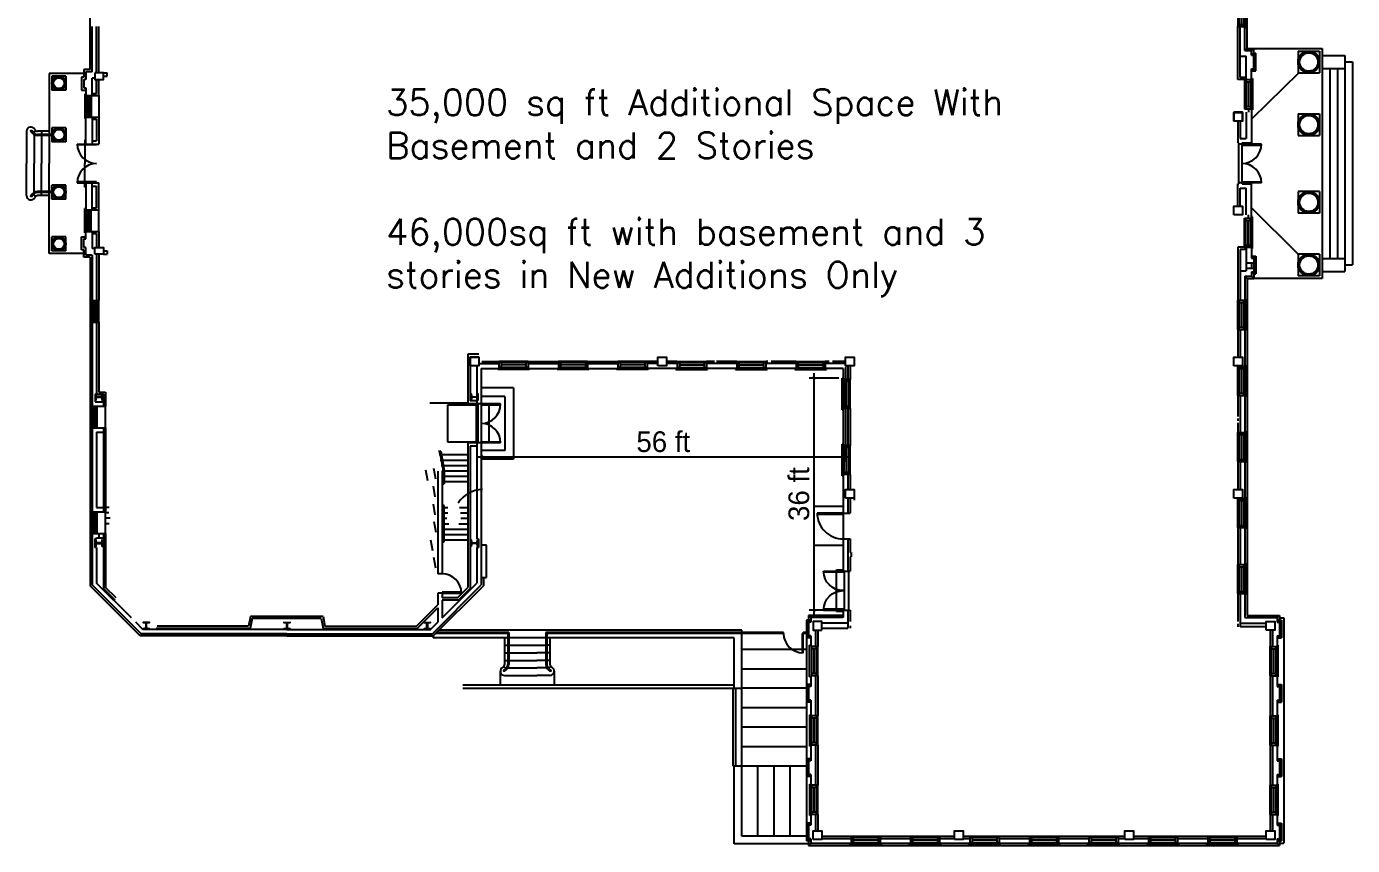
# Model space of a CAD drawing. Extents: x 368 to 2834, y 93 to 2864.
# Drawn here: x 375 to 2834, y 93 to 1612 of the extents above; entities that cross this region are included whole.
import ezdxf

# ---------------------------------------------------------------- set-up
doc = ezdxf.new("R2010")
doc.units = 0
doc.header["$LTSCALE"] = 40
doc.header["$MEASUREMENT"] = 0
doc.layers.get('0').update_dxf_attribs({"linetype": 'CONTINUOUS'})
doc.layers.get('Defpoints').update_dxf_attribs({"linetype": 'CONTINUOUS'})
for name, color, linetype in [('A-AREA-IDEN', 3, 'CONTINUOUS'), ('A-DOOR', 7, 'CONTINUOUS'), ('A-FLOR-STRS', 7, 'CONTINUOUS'), ('A-GLAZ', 2, 'CONTINUOUS'), ('A-STRS-RAIL', 7, 'CONTINUOUS'), ('A-WALL', 7, 'CONTINUOUS'), ('S-COLS', 3, 'CONTINUOUS')]:
    doc.layers.add(name, color=color, linetype=linetype)
doc.styles.add('SIMPLEX', font='simplex', dxfattribs={"height": 23})
doc.dimstyles.get("Standard").update_dxf_attribs({"dimtxt": 0.18, "dimasz": 0.18, "dimexe": 0.18, "dimexo": 0.0625, "dimgap": 0.09, "dimtad": 0, "dimtih": 1, "dimtoh": 1, "dimdec": 4, "dimzin": 0, "dimdsep": 46, "dimtxsty": 'Standard', "dimcen": 0.09, "dimadec": 0, "dimazin": 0, "dimtfac": 1, "dimtdec": 4, "dimtofl": 0, "dimtmove": 0, "dimatfit": 3, "dimfxl": 0, "dimtolj": 1, "dimtzin": 0, "dimarcsym": 0})

# ---------------------------------------------------------------- blocks, each defined once
blk = doc.blocks.new('AD04A', base_point=(489.664, 570.31))
for p, q in [((488.664, 571.31), (488.664, 570.31)), ((488.713, 570.31), (488.713, 571.309)), ((490.616, 570.31), (490.616, 571.309)), ((490.664, 571.31), (490.664, 570.31)), ((488.664, 570.31), (488.713, 570.31)), ((490.664, 570.31), (490.616, 570.31))]:
    blk.add_line(p, q)
for centre, start, end in [((488.664, 570.31), 0, 90), ((490.664, 570.31), 90, 180)]:
    blk.add_arc(centre, 1, start, end)
blk = doc.blocks.new('WDO')
at = {"layer": 'A-GLAZ'}
for p, q in [((2681.4, 408.1), (2681.4, 462.1)), ((2683.6, 408.1), (2683.6, 462.1)), ((2683.6, 458.1), (2692.6, 458.1)), ((2688.1, 412.1), (2688.1, 458.1)), ((2692.6, 408.1), (2692.6, 462.1)), ((2696.3, 464.4), (2694.4, 464.4)), ((2696.3, 405.8), (2696.3, 464.4)), ((2683.6, 412.1), (2692.6, 412.1)), ((2694.4, 405.8), (2696.3, 405.8))]:
    blk.add_line(p, q, dxfattribs=at)
at = {"layer": 'A-WALL'}
for p, q in [((2681.4, 462.1), (2694.4, 462.1)), ((2681.4, 408.1), (2694.4, 408.1))]:
    blk.add_line(p, q, dxfattribs=at)
blk = doc.blocks.new('AD03A', base_point=(6.133, 5.024))
for p, q in [((6.133, 6.024), (6.133, 5.024)), ((6.182, 5.024), (6.182, 6.022)), ((6.133, 5.024), (6.182, 5.024))]:
    blk.add_line(p, q)
blk.add_arc((6.133, 5.024), 1, 0, 90)
blk = doc.blocks.new('AD05A', base_point=(203.035, 424.492))
for p, q in [((203.035, 424.492), (203.084, 424.492)), ((203.035, 424.492), (203.035, 423.492)), ((203.084, 423.493), (203.084, 424.492))]:
    blk.add_line(p, q)
blk.add_arc((203.035, 424.492), 1, 270, 0)
blk = doc.blocks.new('_Oblique')
at = {"color": 0, "linetype": 'ByBlock', "lineweight": -2}
blk.add_line((-0.5, -0.5), (0.5, 0.5), dxfattribs=at)
blk = doc.blocks.new('*D17')
at = {"color": 0, "lineweight": -2}
for p, q in [((1218.4, 972), (1218.4, 804.9)), ((1893.9, 981), (1893.9, 804.9)), ((1209.4, 813.9), (1902.9, 813.9))]:
    blk.add_line(p, q, dxfattribs=at)
at = {"layer": 'Defpoints', "color": 0}
for p in [(1893.9, 987), (1218.4, 978), (1893.9, 813.9)]:
    blk.add_point(p, dxfattribs=at)
at = {"color": 0, "lineweight": -2, "xscale": 4.4928, "yscale": 4.4928, "zscale": 4.4928, "rotation": 180}
blk.add_blockref('_Oblique', (1218.4, 813.9), dxfattribs=at)
at = {"color": 0, "lineweight": -2, "xscale": 4.4928, "yscale": 4.4928, "zscale": 4.4928}
blk.add_blockref('_Oblique', (1893.9, 813.9), dxfattribs=at)
at = {"color": 0, "insert": (1556.1, 841.8), "char_height": 38.4, "attachment_point": 5}
blk.add_mtext('\\A1;56 ft', dxfattribs=at)
blk = doc.blocks.new('*D18')
at = {"color": 0, "lineweight": -2}
for p, q in [((1881.4, 959.9), (1826.4, 959.9)), ((1835.4, 968.9), (1835.4, 520.8)), ((1883.4, 529.8), (1826.4, 529.8))]:
    blk.add_line(p, q, dxfattribs=at)
at = {"layer": 'Defpoints', "color": 0}
for p in [(1887.4, 959.9), (1835.4, 529.8), (1889.4, 529.8)]:
    blk.add_point(p, dxfattribs=at)
at = {"color": 0, "lineweight": -2, "xscale": 4.4928, "yscale": 4.4928, "zscale": 4.4928}
for p, rotation in [((1835.4, 959.9), 90), ((1835.4, 529.8), 270)]:
    blk.add_blockref('_Oblique', p, dxfattribs=dict(at, rotation=rotation))
at = {"color": 0, "insert": (1807.6, 744.9), "char_height": 38.4, "attachment_point": 5, "rotation": 90}
blk.add_mtext('\\A1;36 ft', dxfattribs=at)

msp = doc.modelspace()

# ---------------------------------------------------------------- linework, layer by layer
at = {"layer": 'A-AREA-IDEN'}
msp.add_arc((1221.12158, 699.33463), 53.81703, 90.26287279, 147.8256482, dxfattribs=at)
at = {"layer": 'A-DOOR'}
for p, q in [((1156, 910), (1156, 842)), ((1210, 910), (1156, 910)), ((1210, 842), (1210, 910)), ((1212.34362, 911.91986), (1212.34362, 839.91986)), ((1218.39123, 911.91986), (1218.39123, 839.91986)), ((1156, 842), (1210, 842))]:
    msp.add_line(p, q, dxfattribs=at)
at = {"layer": 'A-FLOR-STRS'}
for p, q in [((375.39123, 1417.60767), (375.39123, 1357.96574)), ((389.39123, 1411.66567), (389.39123, 1357.96574)), ((417.39123, 1417.60767), (396.04034, 1417.60767)), ((403.39123, 1417.60767), (403.39123, 1411.98595)), ((403.39123, 1409.98595), (403.39123, 1357.96574)), ((375.39123, 1298.32381), (375.39123, 1357.96574)), ((389.39123, 1304.2658), (389.39123, 1357.96574)), ((403.39123, 1305.94552), (403.39123, 1357.96574)), ((403.39123, 1298.32381), (403.39123, 1303.94552)), ((417.39123, 1298.32381), (396.04034, 1298.32381)), ((1278.39123, 941.91986), (1218.39123, 941.91986)), ((1278.39123, 941.91986), (1278.39123, 809.91986)), ((1122.98214, 913.96574), (1193.89123, 913.96574)), ((1262.39123, 925.91986), (1218.39123, 925.91986)), ((1232.39123, 911.91986), (1218.39123, 911.91986)), ((1232.39123, 911.91986), (1232.39123, 839.91986)), ((1262.39123, 925.91986), (1262.39123, 825.91986)), ((1232.39123, 839.91986), (1218.39123, 839.91986)), ((1140.43668, 817.96574), (1193.89123, 817.96574)), ((1262.39123, 825.91986), (1218.39123, 825.91986)), ((1142.25487, 807.96574), (1193.89123, 807.96574)), ((1144.07305, 797.96574), (1193.89123, 797.96574)), ((1145.89123, 787.96574), (1193.89123, 787.96574)), ((1278.39123, 809.91986), (1218.39123, 809.91986)), ((1145.89123, 777.96574), (1193.89123, 777.96574)), ((1145.89123, 767.96574), (1193.89123, 767.96574)), ((528.80278, 719.96574), (521.89123, 719.96574)), ((1145.89123, 719.96574), (1156.64347, 719.96574)), ((1178.11866, 719.96574), (1193.89123, 719.96574)), ((527.93884, 709.96574), (521.89123, 709.96574)), ((530.53067, 699.96574), (521.89123, 699.96574)), ((528.80278, 689.96574), (521.89123, 689.96574)), ((1145.89123, 709.96574), (1156.64347, 709.96574)), ((1145.89123, 699.96574), (1154.91558, 699.96574)), ((1145.89123, 689.96574), (1158.37136, 689.96574)), ((1177.25472, 689.96574), (1193.89123, 689.96574)), ((1179.84655, 709.96574), (1193.89123, 709.96574)), ((1180.71049, 699.96574), (1193.89123, 699.96574)), ((1145.89123, 679.96574), (1193.89123, 679.96574)), ((1145.89123, 669.96574), (1193.89123, 669.96574)), ((1145.89123, 659.96574), (1193.89123, 659.96574)), ((1261.89123, 478.46574), (1261.89123, 429.11485)), ((1345.8768, 478.46574), (1345.8768, 429.11485)), ((1261.89123, 464.46574), (1267.51295, 464.46574)), ((1261.89123, 450.46574), (1267.51295, 450.46574)), ((1345.8768, 464.46574), (1340.25508, 464.46574)), ((1345.8768, 450.46574), (1340.25508, 450.46574)), ((1263.07609, 422.46574), (1260.29487, 425.03957)), ((1261.89123, 436.46574), (1267.51295, 436.46574)), ((1263.07609, 422.46574), (1321.53316, 422.46574)), ((1263.07609, 422.46574), (1265.50241, 422.46574)), ((1269.51295, 436.46574), (1321.53316, 436.46574)), ((1338.25508, 436.46574), (1321.53316, 436.46574)), ((1344.69193, 422.46574), (1321.53316, 422.46574)), ((1345.8768, 436.46574), (1340.25508, 436.46574)), ((1344.69193, 422.46574), (1342.26562, 422.46574)), ((1344.69193, 422.46574), (1347.47315, 425.03957)), ((1261.89123, 408.46574), (1321.53316, 408.46574)), ((1345.8768, 408.46574), (1321.53316, 408.46574))]:
    msp.add_line(p, q, dxfattribs=at)
for centre, radius, start, end in [((383.39123, 1417.60767), 8, 25.37693353, 180), ((383.39123, 1298.32381), 8, 180, 334.62306647), ((1261.89123, 416.46574), 8, 115.37693353, 270), ((1255.89123, 429.11485), 6, 295.37693353, 360), ((1351.8768, 429.11485), 6, 180, 244.62306647), ((1345.8768, 416.46574), 8, 270, 64.62306647)]:
    msp.add_arc(centre, radius, start, end, dxfattribs=at)
at = {"layer": 'A-GLAZ'}
for p, q in [((483.39123, 1486.29763), (483.39123, 1441.63385)), ((485.39123, 1486.29763), (483.39123, 1486.29763)), ((485.39123, 1483.96574), (485.39123, 1443.96574)), ((492.39123, 1480.96574), (485.39123, 1480.96574)), ((488.89123, 1480.96574), (488.89123, 1446.96574)), ((492.39123, 1483.96574), (492.39123, 1443.96574)), ((495.39123, 1483.96574), (495.39123, 1443.96574)), ((509.39123, 1483.96574), (509.39123, 1443.96574)), ((485.39123, 1441.63385), (483.39123, 1441.63385)), ((492.39123, 1446.96574), (485.39123, 1446.96574)), ((483.39123, 1229.63385), (483.39123, 1274.29763)), ((485.39123, 1274.29763), (483.39123, 1274.29763)), ((485.39123, 1231.96574), (485.39123, 1271.96574)), ((492.39123, 1268.96574), (485.39123, 1268.96574)), ((488.89123, 1234.96574), (488.89123, 1268.96574)), ((492.39123, 1231.96574), (492.39123, 1271.96574)), ((495.39123, 1231.96574), (495.39123, 1271.96574)), ((509.39123, 1231.96574), (509.39123, 1271.96574)), ((485.39123, 1229.63385), (483.39123, 1229.63385)), ((492.39123, 1234.96574), (485.39123, 1234.96574)), ((497.39123, 1063.7609), (497.39123, 1103.7609)), ((499.39123, 1063.7609), (499.39123, 1103.7609)), ((506.39123, 1100.7609), (499.39123, 1100.7609)), ((502.89123, 1066.7609), (502.89123, 1100.7609)), ((506.39123, 1063.7609), (506.39123, 1103.7609)), ((509.39123, 1063.7609), (509.39123, 1103.7609)), ((506.39123, 1066.7609), (499.39123, 1066.7609)), ((497.39123, 867.7609), (497.39123, 907.7609)), ((499.39123, 867.7609), (499.39123, 907.7609)), ((506.39123, 904.7609), (499.39123, 904.7609)), ((502.89123, 870.7609), (502.89123, 904.7609)), ((506.39123, 867.7609), (506.39123, 907.7609)), ((521.89123, 867.7609), (521.89123, 907.7609)), ((506.39123, 870.7609), (499.39123, 870.7609)), ((497.39123, 671.7609), (497.39123, 711.7609)), ((499.39123, 671.7609), (499.39123, 711.7609)), ((506.39123, 708.7609), (499.39123, 708.7609)), ((502.89123, 674.7609), (502.89123, 708.7609)), ((506.39123, 671.7609), (506.39123, 711.7609)), ((521.89123, 671.7609), (521.89123, 711.7609)), ((506.39123, 674.7609), (499.39123, 674.7609)), ((1827.4404, 405.76825), (1827.4404, 464.41901)), ((1827.4404, 464.41901), (1829.39123, 464.41901)), ((1831.15995, 408.09074), (1831.15995, 462.09074)), ((1840.15995, 458.09074), (1831.15995, 458.09074)), ((1835.65995, 412.09074), (1835.65995, 458.09074)), ((1840.15995, 408.09074), (1840.15995, 462.09074)), ((1842.39123, 408.09074), (1842.39123, 462.09074)), ((2681.39123, 408.09074), (2681.39123, 462.09074)), ((2683.62251, 408.09074), (2683.62251, 462.09074)), ((2683.62251, 458.09074), (2692.62251, 458.09074)), ((2688.12251, 412.09074), (2688.12251, 458.09074)), ((2692.62251, 408.09074), (2692.62251, 462.09074)), ((2696.34206, 464.41901), (2694.39123, 464.41901)), ((2696.34206, 405.76825), (2696.34206, 464.41901)), ((1829.39123, 405.76825), (1827.4404, 405.76825)), ((1840.15995, 412.09074), (1831.15995, 412.09074)), ((2683.62251, 412.09074), (2692.62251, 412.09074)), ((2694.39123, 405.76825), (2696.34206, 405.76825))]:
    msp.add_line(p, q, dxfattribs=at)
at = {"layer": 'A-STRS-RAIL'}
for p, q in [((389.39123, 1416.42281), (391.96506, 1419.20402)), ((389.39123, 1416.42281), (389.39123, 1413.99649)), ((422.39123, 1411.98595), (396.04034, 1411.98595)), ((422.39123, 1409.98595), (396.04034, 1409.98595)), ((422.39123, 1305.94552), (396.04034, 1305.94552)), ((422.39123, 1303.94552), (396.04034, 1303.94552)), ((389.39123, 1299.50867), (389.39123, 1301.93498)), ((389.39123, 1299.50867), (391.96506, 1296.72745)), ((1143.31719, 824.48362), (1139.38171, 823.76808)), ((1141.70722, 822.15811), (1139.73948, 821.80034)), ((1141.70722, 822.15811), (1147.85897, 788.32351)), ((1143.31719, 824.48362), (1149.82671, 788.68128)), ((1147.89123, 787.96574), (1147.89123, 765.87563)), ((1149.89123, 787.96574), (1149.89123, 763.87563)), ((1145.89123, 765.87563), (1147.89123, 765.87563)), ((1145.89123, 763.87563), (1149.89123, 763.87563)), ((1149.89123, 723.73945), (1145.89123, 723.73945)), ((1147.89123, 721.73945), (1145.89123, 721.73945)), ((1147.89123, 658.20113), (1147.89123, 721.73945)), ((1149.89123, 656.20113), (1149.89123, 723.73945)), ((1149.89123, 658.20113), (1149.89123, 721.73945)), ((1145.89123, 658.20113), (1147.89123, 658.20113)), ((1145.89123, 656.20113), (1149.89123, 656.20113)), ((1267.51295, 486.46574), (1267.51295, 429.11485)), ((1269.51295, 488.46574), (1269.51295, 429.11485)), ((1338.25508, 488.46574), (1338.25508, 429.11485)), ((1340.25508, 486.46574), (1340.25508, 429.11485))]:
    msp.add_line(p, q, dxfattribs=at)
for centre in [(384.29474, 1418.41452), (384.29474, 1297.51695), (1261.08437, 417.36925), (1346.68365, 417.36925)]:
    msp.add_circle(centre, 1, dxfattribs=at)
for centre, radius, start, end in [((396.04034, 1423.98595), 14, 205.37693353, 270), ((396.04034, 1423.98595), 12, 205.37693353, 270), ((396.04034, 1423.60767), 6, 205.37693353, 270), ((396.04034, 1291.94552), 14, 90, 154.62306647), ((396.04034, 1291.94552), 12, 90, 154.62306647), ((396.04034, 1292.32381), 6, 90, 154.62306647), ((1255.51295, 429.11485), 12, 295.37693353, 360), ((1255.51295, 429.11485), 14, 295.37693353, 360), ((1352.25508, 429.11485), 14, 180, 244.62306647), ((1352.25508, 429.11485), 12, 180, 244.62306647)]:
    msp.add_arc(centre, radius, start, end, dxfattribs=at)
at = {"layer": 'A-WALL', "color": 4}
for p, q in [((2638.39123, 1571.21574), (2638.39123, 2196.21574)), ((493.39123, 1531.96574), (493.39123, 2141.21771)), ((2634.39123, 1567.21574), (2638.39123, 1571.21574)), ((2638.39123, 1571.21574), (2650.89123, 1571.21574)), ((2646.89123, 1567.21574), (2650.89123, 1571.21574)), ((2646.89123, 1558.71574), (2650.89123, 1562.71574)), ((2650.89123, 1562.71574), (2650.89123, 1571.21574)), ((2650.89123, 1558.71574), (2654.89123, 1562.71574)), ((2650.89123, 1562.71574), (2654.89123, 1562.71574)), ((2654.89123, 1529.71574), (2654.89123, 1562.71574)), ((493.39123, 1531.96574), (481.39123, 1531.96574)), ((481.39123, 1531.96574), (481.39123, 1517.96574)), ((2646.89123, 1529.71574), (2654.89123, 1529.71574)), ((2654.89123, 1529.71574), (2650.89123, 1533.71574)), ((481.39123, 1517.96574), (477.39123, 1517.96574)), ((477.39123, 1517.96574), (477.39123, 1493.96574)), ((477.39123, 1493.96574), (485.39123, 1493.96574)), ((477.39123, 1221.96574), (485.39123, 1221.96574)), ((477.39123, 1197.96574), (477.39123, 1221.96574)), ((481.39123, 1197.96574), (477.39123, 1197.96574)), ((481.39123, 1183.96574), (481.39123, 1197.96574)), ((493.39123, 1183.96574), (481.39123, 1183.96574)), ((493.39123, 1183.96574), (493.39123, 574.71376)), ((2646.89123, 1186.21574), (2654.89123, 1186.21574)), ((2654.89123, 1186.21574), (2650.89123, 1182.21574)), ((2654.89123, 1186.21574), (2654.89123, 1153.21574)), ((2646.89123, 1157.21574), (2650.89123, 1153.21574)), ((2650.89123, 1157.21574), (2654.89123, 1153.21574)), ((2634.39123, 1148.71574), (2638.39123, 1144.71574)), ((2638.39123, 1144.71574), (2650.89123, 1144.71574)), ((2638.39123, 1144.71574), (2638.39123, 519.71574)), ((2646.89123, 1148.71574), (2650.89123, 1144.71574)), ((2650.89123, 1153.21574), (2650.89123, 1144.71574)), ((2650.89123, 1153.21574), (2654.89123, 1153.21574)), ((1115.14743, 789.65234), (1118.61279, 769.95452)), ((1134.29892, 772.80654), (1130.72121, 792.48394)), ((1133.36842, 739.61379), (1129.79072, 759.29119)), ((1133.3155, 706.5806), (1129.73779, 726.258)), ((1134.78529, 673.82427), (1131.20758, 693.50167)), ((1128.50887, 639.65953), (1124.93116, 659.33693)), ((1134.32102, 607.69272), (1130.74331, 627.37011)), ((1222.39123, 590.21957), (1222.39123, 574.71376)), ((586.21277, 481.89223), (493.39123, 574.71376)), ((1129.56969, 481.89223), (1222.39123, 574.71376)), ((1889.39123, 519.71574), (1825.39123, 519.71574)), ((1829.39123, 515.71574), (1825.39123, 519.71574)), ((1825.39123, 519.71574), (1825.39123, 511.21574)), ((2638.39123, 519.71574), (2698.39123, 519.71574)), ((2694.39123, 515.71574), (2698.39123, 519.71574)), ((2698.39123, 519.71574), (2698.39123, 511.21574)), ((1701.39123, 492.46574), (1140.1432, 492.46574)), ((1701.39123, 110.37069), (1701.39123, 492.46574)), ((1825.39123, 507.21574), (1821.39123, 511.21574)), ((1821.39123, 511.21574), (1821.39123, 101.71574)), ((1829.39123, 511.21574), (1821.39123, 511.21574)), ((2694.39123, 511.21574), (2702.39123, 511.21574)), ((2698.39123, 515.21574), (2706.39123, 515.21574)), ((2698.39123, 507.21574), (2702.39123, 511.21574)), ((2702.39123, 511.21574), (2702.39123, 478.21574)), ((2706.39123, 515.21574), (2706.39123, 97.70995)), ((857.89123, 481.89223), (586.21277, 481.89223)), ((857.89123, 481.89223), (1129.56969, 481.89223)), ((1825.39123, 482.21574), (1821.39123, 478.21574)), ((1829.39123, 478.21574), (1821.39123, 478.21574)), ((2694.39123, 478.21574), (2702.39123, 478.21574)), ((2698.39123, 482.21574), (2702.39123, 478.21574)), ((1821.39123, 456.37069), (1701.39123, 456.37069)), ((1821.39123, 420.37069), (1701.39123, 420.37069)), ((1821.39123, 384.65714), (1701.39123, 384.65714)), ((1829.39123, 391.96574), (1821.39123, 391.96574)), ((1825.39123, 387.96574), (1821.39123, 391.96574)), ((2694.39123, 391.96574), (2702.39123, 391.96574)), ((2698.39123, 387.96574), (2702.39123, 391.96574)), ((2702.39123, 391.96574), (2702.39123, 358.96574)), ((1821.39123, 348.37069), (1701.39123, 348.37069)), ((1825.39123, 362.96574), (1821.39123, 358.96574)), ((1829.39123, 358.96574), (1821.39123, 358.96574)), ((2694.39123, 358.96574), (2702.39123, 358.96574)), ((2698.39123, 362.96574), (2702.39123, 358.96574)), ((1821.39123, 312.37069), (1701.39123, 312.37069)), ((1821.39123, 276.37069), (1701.39123, 276.37069)), ((1825.39123, 249.96574), (1821.39123, 253.96574)), ((1829.39123, 253.96574), (1821.39123, 253.96574)), ((2694.39123, 253.96574), (2702.39123, 253.96574)), ((2698.39123, 249.96574), (2702.39123, 253.96574)), ((2702.39123, 253.96574), (2702.39123, 220.96574)), ((1821.39123, 240.37069), (1685.39123, 240.37069)), ((1731.39123, 110.37069), (1731.39123, 240.37069)), ((1761.39123, 110.37069), (1761.39123, 240.37069)), ((1791.39123, 110.37069), (1791.39123, 240.37069)), ((1825.39123, 224.96574), (1821.39123, 220.96574)), ((2698.39123, 224.96574), (2702.39123, 220.96574)), ((1829.39123, 220.96574), (1821.39123, 220.96574)), ((2694.39123, 220.96574), (2702.39123, 220.96574)), ((1829.39123, 134.71574), (1821.39123, 134.71574)), ((1825.39123, 130.71574), (1821.39123, 134.71574)), ((2694.39123, 134.71574), (2702.39123, 134.71574)), ((2698.39123, 130.71574), (2702.39123, 134.71574)), ((2702.39123, 134.71574), (2702.39123, 101.71574)), ((1825.39123, 110.37069), (1701.39123, 110.37069)), ((1825.39123, 105.71574), (1821.39123, 101.71574)), ((1829.39123, 101.71574), (1821.39123, 101.71574)), ((1825.39123, 101.71574), (1825.39123, 93.20995)), ((2694.39123, 101.71574), (2702.39123, 101.71574)), ((2698.39123, 105.71574), (2702.39123, 101.71574)), ((2698.39123, 101.71574), (2698.39123, 93.20995)), ((1829.39123, 97.20995), (1825.39123, 93.20995)), ((1825.39123, 93.20995), (2698.39123, 93.20995)), ((2694.39123, 97.20995), (2698.39123, 93.20995)), ((2698.39123, 97.70995), (2706.39123, 97.70995))]:
    msp.add_line(p, q, dxfattribs=at)
at = {"layer": 'A-WALL', "color": 7}
for p, q in [((497.39123, 1527.96574), (497.39123, 1612.17057)), ((505.39123, 1525.96574), (505.39123, 1612.17057)), ((509.39123, 1525.96574), (509.39123, 1612.17057)), ((2621.39123, 1513.46574), (2621.39123, 1611.71574)), ((2625.39123, 1517.46574), (2625.39123, 1611.71574)), ((2634.39123, 1567.21574), (2634.39123, 1611.71574)), ((2636.89123, 1513.46574), (2636.89123, 1557.21574)), ((2646.89123, 1558.71574), (2646.89123, 1567.21574)), ((2650.89123, 1533.71574), (2650.89123, 1558.71574)), ((2646.89123, 1513.46574), (2646.89123, 1533.71574)), ((497.39123, 1483.96574), (497.39123, 1515.95137)), ((497.39123, 1443.96574), (497.39123, 1393.96574)), ((497.39123, 1271.96574), (497.39123, 1321.96574)), ((497.39123, 1231.96574), (497.39123, 1199.98011)), ((497.39123, 1187.96574), (497.39123, 1103.7609)), ((505.39123, 1189.96574), (505.39123, 1103.7609)), ((509.39123, 1189.96574), (509.39123, 1103.7609)), ((2621.39123, 1202.46574), (2621.39123, 1104.21574)), ((2625.39123, 1198.46574), (2625.39123, 1104.21574)), ((2636.89123, 1202.46574), (2636.89123, 1158.71574)), ((2646.89123, 1202.46574), (2646.89123, 1182.21574)), ((2650.89123, 1182.21574), (2650.89123, 1157.21574)), ((2646.89123, 1157.21574), (2646.89123, 1148.71574)), ((2646.94177, 1173.89409), (2646.94177, 1163.97086)), ((2634.39123, 1148.71574), (2634.39123, 1104.21574)), ((497.39123, 1063.7609), (497.39123, 907.7609)), ((505.39123, 1063.7609), (505.39123, 929.96574)), ((509.39123, 1063.7609), (509.39123, 933.96574)), ((2621.39123, 1050.21574), (2621.39123, 998.46574)), ((2625.39123, 1050.21574), (2625.39123, 998.46574)), ((2634.39123, 1050.21574), (2634.39123, 981.71574)), ((1193.89123, 1004.46574), (1193.89123, 911.91986)), ((1197.89123, 998.46574), (1197.89123, 917.91986)), ((1213.89123, 986.96574), (1251.39123, 986.96574)), ((1219.89123, 990.96574), (1251.39123, 990.96574)), ((1305.39123, 990.96574), (1361.64123, 990.96574)), ((1305.39123, 986.96574), (1361.64123, 986.96574)), ((1415.64123, 990.96574), (1471.89123, 990.96574)), ((1415.64123, 986.96574), (1471.89123, 986.96574)), ((1545.89123, 990.96574), (1525.64123, 990.96574)), ((1545.89123, 986.96574), (1525.64123, 986.96574)), ((1581.89123, 990.96574), (1561.89123, 990.96574)), ((1581.89123, 986.96574), (1561.89123, 986.96574)), ((1650.89123, 990.96574), (1635.89123, 990.96574)), ((1692.14123, 986.96574), (1635.89123, 986.96574)), ((1692.14123, 990.96574), (1654.89123, 990.96574)), ((1749.89123, 990.96574), (1746.14123, 990.96574)), ((1802.39123, 986.96574), (1746.14123, 986.96574)), ((1802.39123, 990.96574), (1755.89123, 990.96574)), ((1863.89123, 990.96574), (1856.39123, 990.96574)), ((1893.89123, 986.96574), (1856.39123, 986.96574)), ((1893.89123, 990.96574), (1869.89123, 990.96574)), ((1210.39123, 982.46574), (1210.39123, 911.91986)), ((1218.39123, 977.96574), (1218.39123, 911.91986)), ((1218.39123, 977.96574), (1251.39123, 977.96574)), ((1305.39123, 977.96574), (1361.64123, 977.96574)), ((1415.64123, 977.96574), (1471.89123, 977.96574)), ((1581.89123, 977.96574), (1525.64123, 977.96574)), ((1692.14123, 977.96574), (1635.89123, 977.96574)), ((1802.39123, 977.96574), (1746.14123, 977.96574)), ((1889.39123, 977.96574), (1856.39123, 977.96574)), ((1889.39123, 977.96574), (1889.39123, 957.54574)), ((1898.39123, 982.46574), (1898.39123, 957.54574)), ((1902.39123, 982.46574), (1902.39123, 957.54574)), ((2621.39123, 982.46574), (2621.39123, 981.71574)), ((2625.39123, 982.46574), (2625.39123, 981.71574)), ((502.92282, 929.96574), (502.92282, 915.7609)), ((517.89123, 929.96574), (517.89123, 907.7609)), ((521.89123, 933.96574), (521.89123, 907.7609)), ((2621.39123, 927.71574), (2621.39123, 888.84074)), ((2625.39123, 927.71574), (2625.39123, 859.21574)), ((2634.39123, 927.71574), (2634.39123, 859.21574)), ((1889.39123, 903.54574), (1889.39123, 835.04574)), ((1898.39123, 903.54574), (1898.39123, 835.04574)), ((1902.39123, 903.54574), (1902.39123, 835.04574)), ((497.39123, 867.7609), (497.39123, 711.7609)), ((517.89123, 867.7609), (517.89123, 711.7609)), ((521.89123, 867.7609), (521.89123, 711.7609)), ((2621.39123, 884.84074), (2621.39123, 880.84074)), ((2621.39123, 876.84074), (2621.39123, 859.21574)), ((505.39123, 859.7609), (505.39123, 719.7609)), ((1193.89123, 839.91986), (1193.89123, 571.66961)), ((1210.39123, 839.91986), (1210.39123, 661.96574)), ((1218.39123, 839.91986), (1218.39123, 576.37062)), ((1197.89123, 833.91986), (1197.89123, 570.01275)), ((1137.89123, 787.24438), (1137.89123, 597.0423)), ((1145.89123, 787.96574), (1145.89123, 597.0423)), ((2621.39123, 805.21574), (2621.39123, 753.46574)), ((2625.39123, 805.21574), (2625.39123, 753.46574)), ((2634.39123, 805.21574), (2634.39123, 736.71574)), ((1889.39123, 781.04574), (1889.39123, 661.74271)), ((1898.39123, 781.04574), (1898.39123, 753.46574)), ((1902.39123, 781.04574), (1902.39123, 753.46574)), ((1835.39123, 721.80154), (1835.39123, 649.54574)), ((1898.39123, 737.46574), (1898.39123, 709.74271)), ((1902.39123, 737.46574), (1902.39123, 709.74271)), ((2621.39123, 737.46574), (2621.39123, 736.71574)), ((2625.39123, 737.46574), (2625.39123, 736.71574)), ((497.39123, 671.7609), (497.39123, 576.37062)), ((509.39123, 671.7609), (509.39123, 661.96574)), ((517.89123, 671.7609), (517.89123, 570.01275)), ((521.89123, 671.7609), (521.89123, 571.66961)), ((2621.39123, 682.71574), (2621.39123, 614.21574)), ((2625.39123, 682.71574), (2625.39123, 614.21574)), ((2634.39123, 682.71574), (2634.39123, 614.21574)), ((505.39123, 663.7609), (505.39123, 661.96574)), ((505.39123, 645.96574), (505.39123, 579.68433)), ((1210.39123, 645.96574), (1210.39123, 579.68433)), ((1889.39123, 661.74271), (1889.39123, 601.8387)), ((1898.39123, 661.74271), (1898.39123, 601.8387)), ((1902.39123, 661.74271), (1902.39123, 636.46574)), ((1902.39123, 628.46574), (1902.39123, 601.8387)), ((1137.89123, 561.0423), (1137.89123, 539.62346)), ((1145.89123, 561.0423), (1145.89123, 552.18433)), ((1145.89123, 548.18433), (1145.89123, 515.18433)), ((2621.39123, 560.21574), (2621.39123, 508.46574)), ((2625.39123, 560.21574), (2625.39123, 498.46574)), ((2634.39123, 560.21574), (2634.39123, 515.71574)), ((1137.89123, 533.9666), (1137.89123, 507.18433)), ((1889.39123, 529.8387), (1889.39123, 515.71574)), ((1898.39123, 529.8387), (1898.39123, 496.46574)), ((1902.39123, 529.8387), (1902.39123, 508.46574)), ((857.89123, 493.89223), (591.18333, 493.89223)), ((790.35256, 495.89223), (615.9656, 495.89223)), ((787.05252, 499.89223), (617.62246, 499.89223)), ((857.89123, 493.89223), (1124.59913, 493.89223)), ((925.4299, 495.89223), (1099.81685, 495.89223)), ((928.72994, 499.89223), (1098.16, 499.89223)), ((1825.39123, 507.21574), (1825.39123, 482.21574)), ((1829.39123, 515.71574), (1829.39123, 507.21574)), ((1838.39123, 491.71574), (1838.39123, 462.09074)), ((1842.39123, 491.71574), (1842.39123, 462.09074)), ((1902.39123, 500.46574), (1902.39123, 496.46574)), ((2621.39123, 504.46574), (2621.39123, 498.46574)), ((2681.39123, 491.71574), (2681.39123, 462.09074)), ((2685.39123, 491.71574), (2685.39123, 462.09074)), ((2694.39123, 515.71574), (2694.39123, 507.21574)), ((2698.39123, 507.21574), (2698.39123, 482.21574)), ((857.89123, 485.89223), (587.86962, 485.89223)), ((857.89123, 485.89223), (1127.91284, 485.89223)), ((1829.39123, 482.21574), (1829.39123, 462.09074)), ((2694.39123, 482.21574), (2694.39123, 462.09074)), ((1829.39123, 408.09074), (1829.39123, 387.96574)), ((1838.39123, 408.09074), (1838.39123, 333.46284)), ((1842.39123, 408.09074), (1842.39123, 333.46284)), ((2681.39123, 408.09074), (2681.39123, 333.46284)), ((2685.39123, 408.09074), (2685.39123, 333.46284)), ((2694.39123, 408.09074), (2694.39123, 387.96574)), ((1825.39123, 387.96574), (1825.39123, 362.96574)), ((2698.39123, 387.96574), (2698.39123, 362.96574)), ((1829.39123, 362.96574), (1829.39123, 333.46284)), ((2694.39123, 362.96574), (2694.39123, 333.46284)), ((1829.39123, 279.46284), (1829.39123, 249.96574)), ((1838.39123, 279.46284), (1838.39123, 204.84074)), ((1842.39123, 279.46284), (1842.39123, 204.84074)), ((2681.39123, 279.46284), (2681.39123, 204.84074)), ((2685.39123, 279.46284), (2685.39123, 204.84074)), ((2694.39123, 279.46284), (2694.39123, 249.96574)), ((1825.39123, 249.96574), (1825.39123, 224.96574)), ((2698.39123, 249.96574), (2698.39123, 224.96574)), ((1829.39123, 224.96574), (1829.39123, 204.84074)), ((2694.39123, 224.96574), (2694.39123, 204.84074)), ((1829.39123, 150.84074), (1829.39123, 130.71574)), ((1838.39123, 150.84074), (1838.39123, 121.21574)), ((1842.39123, 150.84074), (1842.39123, 121.21574)), ((2681.39123, 150.84074), (2681.39123, 120.46574)), ((2685.39123, 150.84074), (2685.39123, 120.46574)), ((2694.39123, 150.84074), (2694.39123, 130.71574)), ((1825.39123, 130.71574), (1825.39123, 105.71574)), ((2698.39123, 130.71574), (2698.39123, 105.71574)), ((1829.39123, 105.71574), (1829.39123, 97.21574)), ((1849.89123, 110.21574), (1904.14123, 110.21574)), ((1849.89123, 106.21574), (1904.14123, 106.21574)), ((1958.14123, 110.21574), (2014.39123, 110.21574)), ((1958.14123, 106.21574), (2014.39123, 106.21574)), ((2068.39123, 110.21574), (2095.89123, 110.21574)), ((2068.39123, 106.21574), (2095.89123, 106.21574)), ((2111.89123, 110.21574), (2124.64123, 110.21574)), ((2111.89123, 106.21574), (2124.64123, 106.21574)), ((2178.64123, 110.21574), (2234.89123, 110.21574)), ((2178.64123, 106.21574), (2234.89123, 106.21574)), ((2288.89123, 110.21574), (2345.14123, 110.21574)), ((2288.89123, 106.21574), (2345.14123, 106.21574)), ((2399.14123, 110.21574), (2410.95147, 110.21574)), ((2399.14123, 106.21574), (2410.95147, 106.21574)), ((2428.95147, 110.21574), (2455.39123, 110.21574)), ((2428.95147, 106.21574), (2455.39123, 106.21574)), ((2509.39123, 110.21574), (2565.64123, 110.21574)), ((2509.39123, 106.21574), (2565.64123, 106.21574)), ((2619.64123, 110.21574), (2673.89123, 110.21574)), ((2619.64123, 106.21574), (2673.89123, 106.21574)), ((2694.39123, 105.71574), (2694.39123, 97.21574)), ((1829.39123, 97.21574), (1904.14123, 97.21574)), ((1958.14123, 97.21574), (2014.39123, 97.21574)), ((2068.39123, 97.21574), (2124.64123, 97.21574)), ((2178.64123, 97.21574), (2234.89123, 97.21574)), ((2288.89123, 97.21574), (2345.14123, 97.21574)), ((2399.14123, 97.21574), (2455.39123, 97.21574)), ((2509.39123, 97.21574), (2565.64123, 97.21574)), ((2619.64123, 97.21574), (2694.39123, 97.21574))]:
    msp.add_line(p, q, dxfattribs=at)
at = {"layer": 'A-WALL'}
for p, q in [((2625.39123, 1557.21574), (2636.89123, 1557.21574)), ((2634.39123, 1567.21574), (2646.89123, 1567.21574)), ((2646.89123, 1558.71574), (2650.89123, 1558.71574)), ((2650.89123, 1571.21574), (2777.89123, 1571.21574)), ((2732.89123, 1566.21574), (2732.89123, 1526.21574)), ((2732.89123, 1566.21574), (2772.89123, 1566.21574)), ((2772.89123, 1566.21574), (2772.89123, 1526.21574)), ((2777.89123, 1571.21574), (2777.89123, 1144.71574)), ((2777.89123, 1558.21574), (2819.89123, 1558.21574)), ((2819.89123, 1558.21574), (2819.89123, 1157.71574)), ((417.39123, 1524.98595), (417.39123, 1411.98595)), ((481.39123, 1524.98595), (417.39123, 1524.98595)), ((497.39123, 1527.96574), (485.39123, 1527.96574)), ((485.39123, 1527.96574), (485.39123, 1513.96574)), ((517.89123, 1525.96574), (524.83255, 1525.96574)), ((524.83255, 1519.96574), (524.83255, 1525.96574)), ((2646.89123, 1533.71574), (2650.89123, 1533.71574)), ((2734.26228, 1526.07458), (2647.56405, 1440.77852)), ((2732.89123, 1526.21574), (2772.89123, 1526.21574)), ((2777.89123, 1534.21574), (2819.89123, 1534.21574)), ((2791.89123, 1534.21574), (2791.89123, 1181.71574)), ((2805.89123, 1534.21574), (2805.89123, 1181.71574)), ((2819.89123, 1546.21574), (2833.89123, 1546.21574)), ((2833.89123, 1546.21574), (2833.89123, 1169.71574)), ((448.39123, 1519.98595), (422.39123, 1519.98595)), ((422.39123, 1519.98595), (422.39123, 1493.98595)), ((448.39123, 1519.98595), (448.39123, 1493.98595)), ((485.39123, 1513.96574), (481.39123, 1513.96574)), ((481.39123, 1513.96574), (481.39123, 1497.96574)), ((501.89123, 1515.95137), (497.39123, 1515.95137)), ((505.39123, 1487.96574), (505.39123, 1513.96574)), ((509.39123, 1483.96574), (509.39123, 1513.96574)), ((517.89123, 1519.96574), (524.83255, 1519.96574)), ((2633.89123, 1513.46574), (2621.39123, 1513.46574)), ((2636.89123, 1517.46574), (2625.39123, 1517.46574)), ((448.39123, 1493.98595), (422.39123, 1493.98595)), ((481.39123, 1497.96574), (485.39123, 1497.96574)), ((485.39123, 1497.96574), (485.39123, 1483.96574)), ((485.39123, 1483.96574), (509.39123, 1483.96574)), ((497.39123, 1487.96574), (505.39123, 1487.96574)), ((2636.89123, 1453.21574), (2636.89123, 1403.96574)), ((2641.29647, 1459.46574), (2641.29647, 1453.21574)), ((2646.89123, 1459.46574), (2646.89123, 1395.96574)), ((485.39123, 1393.96574), (485.39123, 1443.96574)), ((485.39123, 1443.96574), (509.39123, 1443.96574)), ((497.39123, 1439.96574), (505.39123, 1439.96574)), ((505.39123, 1439.96574), (505.39123, 1399.96574)), ((509.39123, 1443.96574), (509.39123, 1393.96574)), ((2621.39123, 1437.21574), (2621.39123, 1395.96574)), ((2625.39123, 1437.21574), (2625.39123, 1403.96574)), ((2732.89123, 1449.96574), (2732.89123, 1409.96574)), ((2732.89123, 1449.96574), (2772.89123, 1449.96574)), ((2772.89123, 1449.96574), (2772.89123, 1409.96574)), ((417.39123, 1409.98595), (417.39123, 1357.96574)), ((422.39123, 1423.98595), (422.39123, 1397.98595)), ((448.39123, 1423.98595), (422.39123, 1423.98595)), ((448.39123, 1423.98595), (448.39123, 1397.98595)), ((483.32441, 1402.05633), (483.32441, 1357.96574)), ((485.39123, 1402.05633), (483.32441, 1402.05633)), ((2625.39123, 1403.96574), (2636.89123, 1403.96574)), ((2732.89123, 1409.96574), (2772.89123, 1409.96574)), ((448.39123, 1397.98595), (422.39123, 1397.98595)), ((485.39123, 1393.96574), (509.39123, 1393.96574)), ((485.39123, 1393.96574), (509.39123, 1393.96574)), ((497.39123, 1399.96574), (505.39123, 1399.96574)), ((2621.39123, 1395.96574), (2623.07862, 1395.96574)), ((2623.07862, 1319.96574), (2623.07862, 1395.96574)), ((2629.07862, 1393.96574), (2623.07862, 1393.96574)), ((2629.07862, 1395.96574), (2646.89123, 1395.96574)), ((2629.07862, 1319.96574), (2629.07862, 1395.96574)), ((417.39123, 1305.94552), (417.39123, 1357.96574)), ((483.32441, 1313.87514), (483.32441, 1357.96574)), ((417.39123, 1190.94552), (417.39123, 1303.94552)), ((448.39123, 1317.94552), (422.39123, 1317.94552)), ((422.39123, 1291.94552), (422.39123, 1317.94552)), ((448.39123, 1291.94552), (448.39123, 1317.94552)), ((485.39123, 1313.87514), (483.32441, 1313.87514)), ((485.39123, 1321.96574), (485.39123, 1271.96574)), ((485.39123, 1321.96574), (509.39123, 1321.96574)), ((497.39123, 1315.96574), (505.39123, 1315.96574)), ((505.39123, 1275.96574), (505.39123, 1315.96574)), ((509.39123, 1271.96574), (509.39123, 1321.96574)), ((2621.39123, 1278.71574), (2621.39123, 1319.96574)), ((2621.39123, 1319.96574), (2623.07862, 1319.96574)), ((2629.07862, 1321.96574), (2623.07862, 1321.96574)), ((2625.39123, 1278.71574), (2625.39123, 1311.96574)), ((2625.39123, 1311.96574), (2636.89123, 1311.96574)), ((2629.07862, 1319.96574), (2646.89123, 1319.96574)), ((2636.89123, 1262.71574), (2636.89123, 1311.96574)), ((2646.89123, 1256.46574), (2646.89123, 1319.96574)), ((2772.89123, 1305.96574), (2732.89123, 1305.96574)), ((2732.89123, 1305.96574), (2732.89123, 1265.96574)), ((2772.89123, 1305.96574), (2772.89123, 1265.96574)), ((448.39123, 1291.94552), (422.39123, 1291.94552)), ((485.39123, 1271.96574), (509.39123, 1271.96574)), ((497.39123, 1275.96574), (505.39123, 1275.96574)), ((2641.29647, 1256.46574), (2641.29647, 1262.71574)), ((2732.89123, 1189.71574), (2646.89123, 1275.71574)), ((2772.89123, 1265.96574), (2732.89123, 1265.96574)), ((485.39123, 1231.96574), (509.39123, 1231.96574)), ((485.39123, 1217.96574), (485.39123, 1231.96574)), ((509.39123, 1231.96574), (509.39123, 1201.96574)), ((448.39123, 1221.94552), (422.39123, 1221.94552)), ((422.39123, 1195.94552), (422.39123, 1221.94552)), ((448.39123, 1195.94552), (448.39123, 1221.94552)), ((481.39123, 1217.96574), (485.39123, 1217.96574)), ((481.39123, 1201.96574), (481.39123, 1217.96574)), ((497.39123, 1227.96574), (505.39123, 1227.96574)), ((505.39123, 1227.96574), (505.39123, 1201.96574)), ((481.39123, 1190.94552), (417.39123, 1190.94552)), ((448.39123, 1195.94552), (422.39123, 1195.94552)), ((485.39123, 1201.96574), (481.39123, 1201.96574)), ((485.39123, 1187.96574), (485.39123, 1201.96574)), ((497.39123, 1187.96574), (485.39123, 1187.96574)), ((501.89123, 1199.98011), (497.39123, 1199.98011)), ((517.89123, 1195.96574), (524.83255, 1195.96574)), ((517.89123, 1189.96574), (524.83255, 1189.96574)), ((524.83255, 1195.96574), (524.83255, 1189.96574)), ((2633.89123, 1202.46574), (2621.39123, 1202.46574)), ((2636.89123, 1198.46574), (2625.39123, 1198.46574)), ((2646.89123, 1182.21574), (2650.89123, 1182.21574)), ((2772.89123, 1189.71574), (2732.89123, 1189.71574)), ((2732.89123, 1189.71574), (2732.89123, 1149.71574)), ((2772.89123, 1189.71574), (2772.89123, 1149.71574)), ((2777.89123, 1181.71574), (2819.89123, 1181.71574)), ((2625.39123, 1158.71574), (2636.89123, 1158.71574)), ((2636.89123, 1173.89409), (2650.89123, 1173.89409)), ((2636.89123, 1163.97086), (2650.89123, 1163.97086)), ((2646.89123, 1157.21574), (2650.89123, 1157.21574)), ((2777.89123, 1157.71574), (2819.89123, 1157.71574)), ((2819.89123, 1169.71574), (2833.89123, 1169.71574)), ((2634.39123, 1148.71574), (2646.89123, 1148.71574)), ((2777.89123, 1144.71574), (2650.89123, 1144.71574)), ((2772.89123, 1149.71574), (2732.89123, 1149.71574)), ((497.39123, 1103.7609), (509.39123, 1103.7609)), ((497.39123, 1063.7609), (509.39123, 1063.7609)), ((1213.89123, 1004.46574), (1193.89123, 1004.46574)), ((1213.89123, 998.46574), (1197.89123, 998.46574)), ((1213.89123, 998.46574), (1213.89123, 986.96574)), ((502.92282, 929.96574), (517.89123, 929.96574)), ((502.92282, 915.7609), (517.89123, 915.7609)), ((509.39123, 933.96574), (521.89123, 933.96574)), ((1218.39123, 911.91986), (1193.89123, 911.91986)), ((1210.39123, 917.91986), (1197.89123, 917.91986)), ((497.39123, 907.7609), (521.89123, 907.7609)), ((497.39123, 867.7609), (521.89123, 867.7609)), ((505.39123, 859.7609), (517.89123, 859.7609)), ((1218.39123, 839.91986), (1193.89123, 839.91986)), ((1210.39123, 833.91986), (1197.89123, 833.91986)), ((505.39123, 719.7609), (517.89123, 719.7609)), ((1889.39123, 721.54574), (1835.39123, 721.54574)), ((1909.89123, 737.46574), (1909.89123, 733.46574)), ((497.39123, 711.7609), (521.89123, 711.7609)), ((1889.39123, 709.74271), (1902.39123, 709.74271)), ((497.39123, 671.7609), (521.89123, 671.7609)), ((505.39123, 661.96574), (502.236, 661.96574)), ((502.236, 661.96574), (502.236, 645.96574)), ((505.39123, 645.96574), (502.236, 645.96574)), ((505.39123, 663.7609), (517.89123, 663.7609)), ((1210.39123, 661.96574), (1213.54645, 661.96574)), ((1210.39123, 645.96574), (1213.54645, 645.96574)), ((1213.54645, 661.96574), (1213.54645, 645.96574)), ((1228.39123, 650.21957), (1218.39123, 650.21957)), ((1228.39123, 590.21957), (1228.39123, 650.21957)), ((1889.39123, 649.54574), (1835.39123, 649.54574)), ((1889.39123, 661.74271), (1902.39123, 661.74271)), ((1902.39123, 636.46574), (1904.5626, 636.46574)), ((1902.39123, 628.46574), (1904.5626, 628.46574)), ((1904.5626, 636.46574), (1904.5626, 628.46574)), ((1145.89123, 597.0423), (1137.89123, 597.0423)), ((1218.39123, 590.21957), (1228.39123, 590.21957)), ((1877.39123, 527.03441), (1877.39123, 604.64299)), ((1877.39123, 604.64299), (1889.39123, 604.64299)), ((1889.39123, 601.8387), (1902.39123, 601.8387)), ((1891.56462, 601.8387), (1891.56462, 529.8387)), ((1899.34011, 601.8387), (1899.34011, 529.8387)), ((587.86962, 485.89223), (497.39123, 576.37062)), ((569.89123, 515.18433), (505.39123, 579.68433)), ((539.71966, 548.18433), (517.89123, 570.01275)), ((541.37651, 552.18433), (521.89123, 571.66961)), ((1127.91284, 485.89223), (1218.39123, 576.37062)), ((1145.89123, 515.18433), (1210.39123, 579.68433)), ((1174.40595, 552.18433), (1193.89123, 571.66961)), ((1176.0628, 548.18433), (1197.89123, 570.01275)), ((1145.89123, 561.0423), (1137.89123, 561.0423)), ((1174.40595, 552.18433), (1145.89123, 552.18433)), ((1176.0628, 548.18433), (1145.89123, 548.18433)), ((790.53639, 517.89223), (787.05252, 499.89223)), ((925.24607, 517.89223), (790.53639, 517.89223)), ((925.24607, 517.89223), (928.72994, 499.89223)), ((1098.16, 499.89223), (1137.89123, 539.62346)), ((1099.81685, 495.89223), (1137.89123, 533.9666)), ((1889.39123, 527.03441), (1877.39123, 527.03441)), ((1889.39123, 529.8387), (1902.39123, 529.8387)), ((591.18333, 493.89223), (577.89123, 507.18433)), ((793.83643, 513.89223), (790.35256, 495.89223)), ((921.94603, 513.89223), (793.83643, 513.89223)), ((921.94603, 513.89223), (925.4299, 495.89223)), ((1124.59913, 493.89223), (1137.89123, 507.18433)), ((1829.39123, 507.21574), (1825.39123, 507.21574)), ((1889.39123, 515.71574), (1829.39123, 515.71574)), ((1898.39123, 505.71574), (1849.89123, 505.71574)), ((1849.89123, 496.46574), (1898.39123, 496.46574)), ((2625.39123, 505.71574), (2673.89123, 505.71574)), ((2673.89123, 498.46574), (2625.39123, 498.46574)), ((2634.39123, 515.71574), (2694.39123, 515.71574)), ((2694.39123, 507.21574), (2698.39123, 507.21574)), ((587.86962, 485.89223), (587.86962, 482.46574)), ((1129.56969, 481.89223), (1129.56969, 478.46574)), ((1687.39123, 478.46574), (1129.56969, 478.46574)), ((1267.51295, 486.46574), (1134.1432, 486.46574)), ((1269.51295, 488.46574), (1136.1432, 488.46574)), ((1779.11884, 488.46574), (1338.25508, 488.46574)), ((1779.11884, 486.46574), (1340.25508, 486.46574)), ((1687.39123, 384.37069), (1687.39123, 478.46574)), ((1779.11884, 486.46574), (1779.11884, 488.46574)), ((1815.11884, 486.46574), (1815.11884, 488.46574)), ((1825.39123, 488.46574), (1815.11884, 488.46574)), ((1825.39123, 486.46574), (1815.11884, 486.46574)), ((1829.39123, 482.21574), (1825.39123, 482.21574)), ((2694.39123, 482.21574), (2698.39123, 482.21574)), ((1269.51295, 464.46574), (1338.25508, 464.46574)), ((1269.51295, 450.46574), (1321.53316, 450.46574)), ((1338.25508, 450.46574), (1321.53316, 450.46574)), ((1842.39123, 462.09074), (1829.39123, 462.09074)), ((2681.39123, 462.09074), (2694.39123, 462.09074)), ((1253.89123, 416.46574), (1253.89123, 390.37069)), ((1353.8768, 416.46574), (1353.8768, 390.37069)), ((1842.39123, 408.09074), (1829.39123, 408.09074)), ((2681.39123, 408.09074), (2694.39123, 408.09074)), ((1687.39123, 390.37069), (1184.49332, 390.37069)), ((1701.39123, 384.37069), (1184.49332, 384.37069)), ((1685.39123, 240.37069), (1685.39123, 384.37069)), ((1690.39123, 240.37069), (1690.39123, 384.37069)), ((1829.39123, 387.96574), (1825.39123, 387.96574)), ((2694.39123, 387.96574), (2698.39123, 387.96574)), ((1829.39123, 362.96574), (1825.39123, 362.96574)), ((2694.39123, 362.96574), (2698.39123, 362.96574)), ((1829.39123, 249.96574), (1825.39123, 249.96574)), ((2694.39123, 249.96574), (2698.39123, 249.96574)), ((1687.39123, 96.37069), (1687.39123, 240.37069)), ((1829.39123, 224.96574), (1825.39123, 224.96574)), ((2694.39123, 224.96574), (2698.39123, 224.96574)), ((1829.39123, 130.71574), (1825.39123, 130.71574)), ((2694.39123, 130.71574), (2698.39123, 130.71574)), ((1829.39123, 105.71574), (1825.39123, 105.71574)), ((2694.39123, 105.71574), (2698.39123, 105.71574)), ((1825.39123, 96.37069), (1687.39123, 96.37069))]:
    msp.add_line(p, q, dxfattribs=at)
for centre, radius in [((2752.89123, 1546.21574), 20), ((2752.89123, 1546.21574), 17), ((435.39123, 1506.98595), 13), ((435.39123, 1506.98595), 10), ((2752.89123, 1429.96574), 20), ((2752.89123, 1429.96574), 17), ((435.39123, 1410.98595), 13), ((435.39123, 1410.98595), 10), ((435.39123, 1304.94552), 13), ((435.39123, 1304.94552), 10), ((2752.89123, 1285.96574), 20), ((2752.89123, 1285.96574), 17), ((435.39123, 1208.94552), 13), ((435.39123, 1208.94552), 10), ((2752.89123, 1169.71574), 20), ((2752.89123, 1169.71574), 17)]:
    msp.add_circle(centre, radius, dxfattribs=at)
at = {"layer": 'S-COLS'}
for points in [[(501.89123, 1525.96574), (501.89123, 1513.96574), (517.89123, 1513.96574), (517.89123, 1525.96574), (501.89123, 1525.96574)], [(2614.14123, 1453.21574), (2614.14123, 1437.21574), (2630.14123, 1437.21574), (2630.14123, 1453.21574), (2614.14123, 1453.21574)], [(2614.14123, 1436.71574), (2614.14123, 1452.71574), (2630.14123, 1452.71574), (2630.14123, 1436.71574), (2614.14123, 1436.71574)], [(2614.14123, 1262.71574), (2614.14123, 1278.71574), (2630.14123, 1278.71574), (2630.14123, 1262.71574), (2614.14123, 1262.71574)], [(501.89123, 1189.96574), (501.89123, 1201.96574), (517.89123, 1201.96574), (517.89123, 1189.96574), (501.89123, 1189.96574)], [(1197.89123, 982.46574), (1197.89123, 998.46574), (1213.89123, 998.46574), (1213.89123, 982.46574), (1197.89123, 982.46574)], [(1545.89123, 982.46574), (1545.89123, 998.46574), (1561.89123, 998.46574), (1561.89123, 982.46574), (1545.89123, 982.46574)], [(1893.89123, 982.46574), (1893.89123, 998.46574), (1909.89123, 998.46574), (1909.89123, 982.46574), (1893.89123, 982.46574)], [(2613.89123, 982.46574), (2613.89123, 998.46574), (2629.89123, 998.46574), (2629.89123, 982.46574), (2613.89123, 982.46574)], [(1893.89123, 737.46574), (1893.89123, 753.46574), (1909.89123, 753.46574), (1909.89123, 737.46574), (1893.89123, 737.46574)], [(2613.89123, 737.46574), (2613.89123, 753.46574), (2629.89123, 753.46574), (2629.89123, 737.46574), (2613.89123, 737.46574)], [(1849.89123, 492.46574), (1849.89123, 508.46574), (1833.89123, 508.46574), (1833.89123, 492.46574), (1849.89123, 492.46574)], [(2673.89123, 492.46574), (2673.89123, 508.46574), (2689.89123, 508.46574), (2689.89123, 492.46574), (2673.89123, 492.46574)], [(1833.89123, 104.46574), (1833.89123, 120.46574), (1849.89123, 120.46574), (1849.89123, 104.46574), (1833.89123, 104.46574)], [(2095.89123, 104.46574), (2095.89123, 120.46574), (2111.89123, 120.46574), (2111.89123, 104.46574), (2095.89123, 104.46574)], [(2411.89123, 104.46574), (2411.89123, 120.46574), (2427.89123, 120.46574), (2427.89123, 104.46574), (2411.89123, 104.46574)], [(2673.89123, 104.46574), (2673.89123, 120.46574), (2689.89123, 120.46574), (2689.89123, 104.46574), (2673.89123, 104.46574)]]:
    msp.add_lwpolyline(points, dxfattribs=at)
for points in [[(515.89123, 930.96574), (515.84319, 930.96574, 0.3666293647), (515.80209, 930.93092), (514.89703, 925.50055, -0.3666293647), (514.85593, 925.46574), (504.92653, 925.46574, -0.3666293647), (504.88543, 925.50055), (503.98036, 930.93092, 0.3666293647), (503.93927, 930.96574), (503.89123, 930.96574), (503.89123, 918.96574), (503.93927, 918.96574, 0.3666293647), (503.98036, 919.00055), (504.88543, 924.43092, -0.3666293647), (504.92653, 924.46574), (514.85593, 924.46574, -0.3666293647), (514.89703, 924.43092), (515.80209, 919.00055, 0.3666293647), (515.84319, 918.96574), (515.89123, 918.96574)], [(1199.89123, 930.96574), (1199.93927, 930.96574, -0.3666293647), (1199.98036, 930.93092), (1200.88543, 925.50055, 0.3666293647), (1200.92653, 925.46574), (1210.85593, 925.46574, 0.3666293647), (1210.89703, 925.50055), (1211.80209, 930.93092, -0.3666293647), (1211.84319, 930.96574), (1211.89123, 930.96574), (1211.89123, 918.96574), (1211.84319, 918.96574, -0.3666293647), (1211.80209, 919.00055), (1210.89703, 924.43092, 0.3666293647), (1210.85593, 924.46574), (1200.92653, 924.46574, 0.3666293647), (1200.88543, 924.43092), (1199.98036, 919.00055, -0.3666293647), (1199.93927, 918.96574), (1199.89123, 918.96574)], [(515.89123, 659.96574), (515.84319, 659.96574, 0.3666293647), (515.80209, 659.93092), (514.89703, 654.50055, -0.3666293647), (514.85593, 654.46574), (504.92653, 654.46574, -0.3666293647), (504.88543, 654.50055), (503.98036, 659.93092, 0.3666293647), (503.93927, 659.96574), (503.89123, 659.96574), (503.89123, 647.96574), (503.93927, 647.96574, 0.3666293647), (503.98036, 648.00055), (504.88543, 653.43092, -0.3666293647), (504.92653, 653.46574), (514.85593, 653.46574, -0.3666293647), (514.89703, 653.43092), (515.80209, 648.00055, 0.3666293647), (515.84319, 647.96574), (515.89123, 647.96574)], [(1199.89123, 659.96574), (1199.93927, 659.96574, -0.3666293647), (1199.98036, 659.93092), (1200.88543, 654.50055, 0.3666293647), (1200.92653, 654.46574), (1210.85593, 654.46574, 0.3666293647), (1210.89703, 654.50055), (1211.80209, 659.93092, -0.3666293647), (1211.84319, 659.96574), (1211.89123, 659.96574), (1211.89123, 647.96574), (1211.84319, 647.96574, -0.3666293647), (1211.80209, 648.00055), (1210.89703, 653.43092, 0.3666293647), (1210.85593, 653.46574), (1200.92653, 653.46574, 0.3666293647), (1200.88543, 653.43092), (1199.98036, 648.00055, -0.3666293647), (1199.93927, 647.96574), (1199.89123, 647.96574)], [(603.39123, 494.96574), (603.39123, 495.01377, 0.3666293647), (603.35641, 495.05487), (597.92605, 495.95994, -0.3666293647), (597.89123, 496.00103), (597.89123, 505.93044, -0.3666293647), (597.92605, 505.97154), (603.35641, 506.8766, 0.3666293647), (603.39123, 506.9177), (603.39123, 506.96574), (591.39123, 506.96574), (591.39123, 506.9177, 0.3666293647), (591.42605, 506.8766), (596.85641, 505.97154, -0.3666293647), (596.89123, 505.93044), (596.89123, 496.00103, -0.3666293647), (596.85641, 495.95994), (591.42605, 495.05487, 0.3666293647), (591.39123, 495.01377), (591.39123, 494.96574)], [(852.39123, 494.96574), (852.39123, 495.01377, -0.3666293647), (852.42605, 495.05487), (857.85641, 495.95994, 0.3666293647), (857.89123, 496.00103), (857.89123, 505.93044, 0.3666293647), (857.85641, 505.97154), (852.42605, 506.8766, -0.3666293647), (852.39123, 506.9177), (852.39123, 506.96574), (864.39123, 506.96574), (864.39123, 506.9177, -0.3666293647), (864.35641, 506.8766), (858.92605, 505.97154, 0.3666293647), (858.89123, 505.93044), (858.89123, 496.00103, 0.3666293647), (858.92605, 495.95994), (864.35641, 495.05487, -0.3666293647), (864.39123, 495.01377), (864.39123, 494.96574)], [(1112.39123, 494.96574), (1112.39123, 495.01377, -0.3666293647), (1112.42605, 495.05487), (1117.85641, 495.95994, 0.3666293647), (1117.89123, 496.00103), (1117.89123, 505.93044, 0.3666293647), (1117.85641, 505.97154), (1112.42605, 506.8766, -0.3666293647), (1112.39123, 506.9177), (1112.39123, 506.96574), (1124.39123, 506.96574), (1124.39123, 506.9177, -0.3666293647), (1124.35641, 506.8766), (1118.92605, 505.97154, 0.3666293647), (1118.89123, 505.93044), (1118.89123, 496.00103, 0.3666293647), (1118.92605, 495.95994), (1124.35641, 495.05487, -0.3666293647), (1124.39123, 495.01377), (1124.39123, 494.96574)]]:
    msp.add_lwpolyline(points, format="xyb", close=True, dxfattribs=at)

# ---------------------------------------------------------------- block references
at = {"layer": 'A-DOOR', "zscale": 0.01}
for name, p, xscale, yscale, rotation in [('AD04A', (505.39123, 1357.96574), 36, 36, 90), ('AD04A', (2629.07862, 1357.96574), 36, 36, 270), ('AD04A', (1218.39123, 875.91986), 36, 36, 270), ('AD05A', (1889.39123, 709.74271), 48, 48, 270), ('AD05A', (1145.89123, 561.0423), 36, 36, 90), ('AD04A', (1889.39123, 565.8387), -36, 36, 90), ('AD03A', (1815.11884, 486.46574), 36, 36, 180)]:
    msp.add_blockref(name, p, dxfattribs=dict(at, xscale=xscale, yscale=yscale, rotation=rotation))
at = {"layer": 'A-GLAZ', "xscale": -1}
for p, rotation in [((-60, 2073.80648), 180), ((-47.5, 1921.55648), 180), ((1713.48197, 3672.35697), 89.99999999999838), ((1823.73197, 3672.35697), 89.99999999999838), ((1933.98197, 3672.35697), 89.99999999999838)]:
    msp.add_blockref('WDO', p, dxfattribs=dict(at, rotation=rotation))
at = {"layer": 'A-GLAZ'}
for p in [(-47.5, 794.375), (-60, 642.125), (-60, 519.625), (-60, 397.125), (-60, 274.625), (-60, 152.125), (0, -128.62789), (0, -257.25)]:
    msp.add_blockref('WDO', p, dxfattribs=at)
for p, rotation in [((1173.80049, 3672.35697), 270.0000000000016), ((1284.05049, 3672.35697), 270.0000000000016), ((1394.30049, 3672.35697), 270.0000000000016), ((1496.05049, 2791.60697), 270), ((1606.30049, 2791.60697), 270), ((1716.55049, 2791.60697), 270), ((1826.80049, 2791.60697), 270), ((1937.05049, 2791.60697), 270), ((2047.30049, 2791.60697), 270), ((2157.55049, 2791.60697), 270)]:
    msp.add_blockref('WDO', p, dxfattribs=dict(at, rotation=rotation))
at = {"layer": 'A-GLAZ', "xscale": -1}
for p in [(4583.78246, 495.455), (4583.78246, 372.955), (4523.78246, -128.62789), (4523.78246, -257.25)]:
    msp.add_blockref('WDO', p, dxfattribs=at)

# ---------------------------------------------------------------- texts
at = {"insert": (1042.31193, 1495.39851), "char_height": 48, "width": 1306.6875, "attachment_point": 1, "style": 'SIMPLEX'}
msp.add_mtext('35,000 sq ft Additional Space With Basement and 2 Stories\\P\\P46,000sq ft with basement and 3 stories in New Additions Only', dxfattribs=at)

# ---------------------------------------------------------------- dimensions: what is measured, and where the dimension line sits
dim = msp.add_linear_dim(base=(1893.89123, 813.911), p1=(1218.39123, 977.96574), p2=(1893.89123, 986.96574), text='56 ft', dimstyle='Standard', override={"dimscale": 96, "dimtxt": 0.4, "dimasz": 0.0468, "dimexe": 0.09375, "dimtad": 1, "dimtih": 0, "dimtoh": 0, "dimrnd": 0.125, "dimzin": 1, "dimblk1": 'Oblique', "dimblk2": 'Oblique', "dimsah": 1, "dimdle": 0.09375})
dim.commit()
dim.dimension.update_dxf_attribs({"geometry": '*D17', "text_midpoint": (1556.14123, 841.751)})
dim = msp.add_linear_dim(base=(1835.39123, 529.8388), p1=(1887.4404, 959.87401), p2=(1889.39123, 529.8388), angle=90, text='36 ft', dimstyle='Standard', override={"dimscale": 96, "dimtxt": 0.4, "dimasz": 0.0468, "dimexe": 0.09375, "dimtad": 1, "dimtih": 0, "dimtoh": 0, "dimrnd": 0.125, "dimzin": 1, "dimblk1": 'Oblique', "dimblk2": 'Oblique', "dimsah": 1, "dimdle": 0.09375})
dim.commit()
dim.dimension.update_dxf_attribs({"geometry": '*D18', "text_midpoint": (1807.55123, 744.85641)})

doc.saveas('drawing.dxf')
